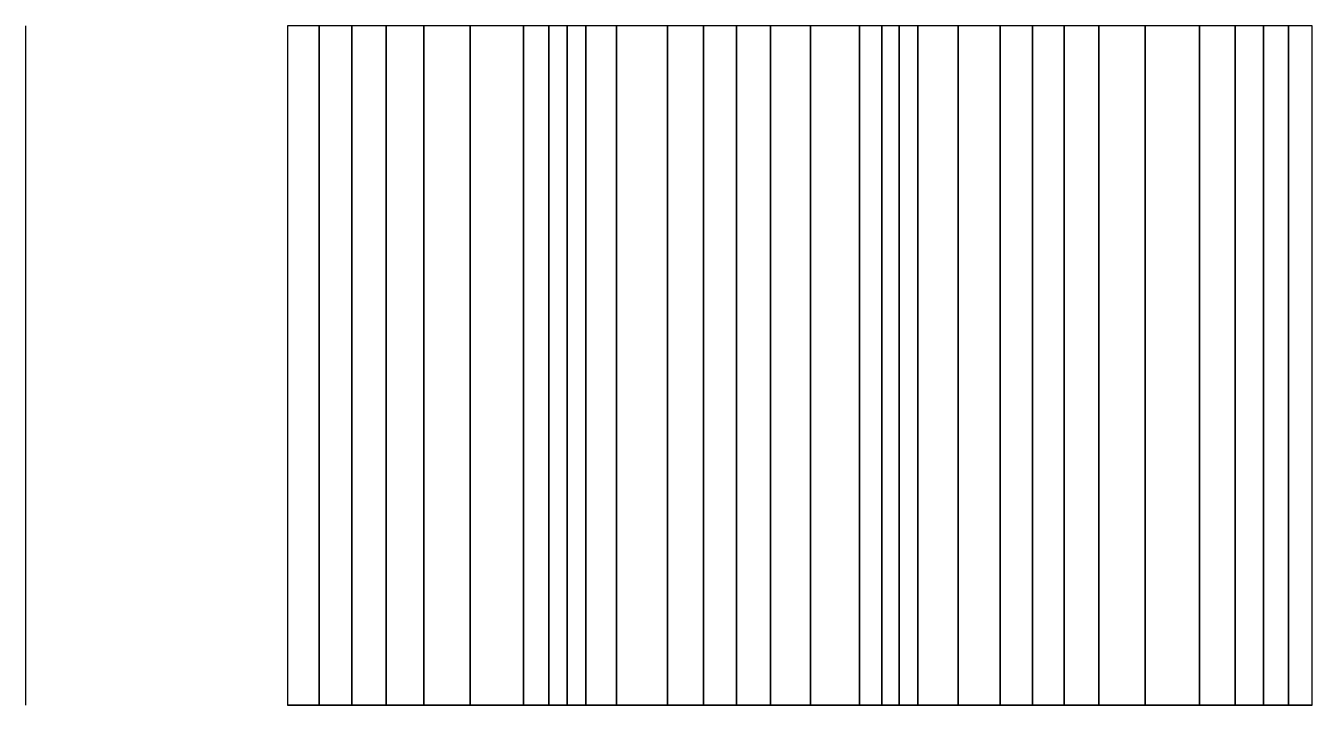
# Model space of a CAD drawing. Header units: millimetres. Extents: x -108 to 421, y 0 to 279.
import ezdxf

# ---------------------------------------------------------------- set-up
doc = ezdxf.new("R2010")
doc.units = ezdxf.units.MM

msp = doc.modelspace()

# ---------------------------------------------------------------- linework, layer by layer
at = {"color": 2}
msp.add_line((-107.59, 0), (-107.59, 279.33), dxfattribs=at)
at = {"color": 2, "extrusion": (0, -1, 2.22045e-16)}
msp.add_open_spline([(421.48, 0), (398.47, 0, 54.96), (351.67, 0, 166.71), (261.71, 0, -86.22), (235.97, 0, 187.65), (130.12, 0, -87.62), (102.76, 0, 168.38), (37.04, 0, 60.69), (0, 0)], degree=3, knots=[0, 0, 0, 0, 119.784844, 243.555111, 347.692492, 476.494555, 581.034779, 716.013007, 716.013007, 716.013007, 716.013007], dxfattribs=at)

# ---------------------------------------------------------------- meshes
at = {"color": 2}
mesh = msp.add_polymesh((2, 31), dxfattribs=at)
for k, corner in enumerate([(0, 0), (13.11, 0, 21.38), (26.52, 0, 42.58), (40.61, 0, 63.33), (56.15, 0, 83), (75.24, 0, 99.06), (97.11, 0, 93.41), (107.55, 0, 70.69), (115.05, 0, 46.75), (122.79, 0, 22.9), (135.41, 0, 1.59), (156.3, 0, 10.81), (171.17, 0, 31), (184.73, 0, 52.09), (198.63, 0, 72.97), (215.17, 0, 91.71), (235.26, 0, 86.03), (244.49, 0, 62.75), (251.54, 0, 38.68), (259.33, 0, 14.85), (275.9, 0, -0.1), (293.09, 0, 17.8), (306.45, 0, 39.02), (319.45, 0, 60.47), (333.7, 0, 81.1), (352.79, 0, 96.8), (375.09, 0, 88.43), (389.83, 0, 68.21), (401.43, 0, 45.98), (411.71, 0, 23.1), (421.48, 0), (0, 279.33), (13.11, 279.33, 21.38), (26.52, 279.33, 42.58), (40.61, 279.33, 63.33), (56.15, 279.33, 83), (75.24, 279.33, 99.06), (97.11, 279.33, 93.41), (107.55, 279.33, 70.69), (115.05, 279.33, 46.75), (122.79, 279.33, 22.9), (135.41, 279.33, 1.59), (156.3, 279.33, 10.81), (171.17, 279.33, 31), (184.73, 279.33, 52.09), (198.63, 279.33, 72.97), (215.17, 279.33, 91.71), (235.26, 279.33, 86.03), (244.49, 279.33, 62.75), (251.54, 279.33, 38.68), (259.33, 279.33, 14.85), (275.9, 279.33, -0.1), (293.09, 279.33, 17.8), (306.45, 279.33, 39.02), (319.45, 279.33, 60.47), (333.7, 279.33, 81.1), (352.79, 279.33, 96.8), (375.09, 279.33, 88.43), (389.83, 279.33, 68.21), (401.43, 279.33, 45.98), (411.71, 279.33, 23.1), (421.48, 279.33)]):
    mesh.set_mesh_vertex(divmod(k, 31), corner)

doc.saveas('drawing.dxf')
